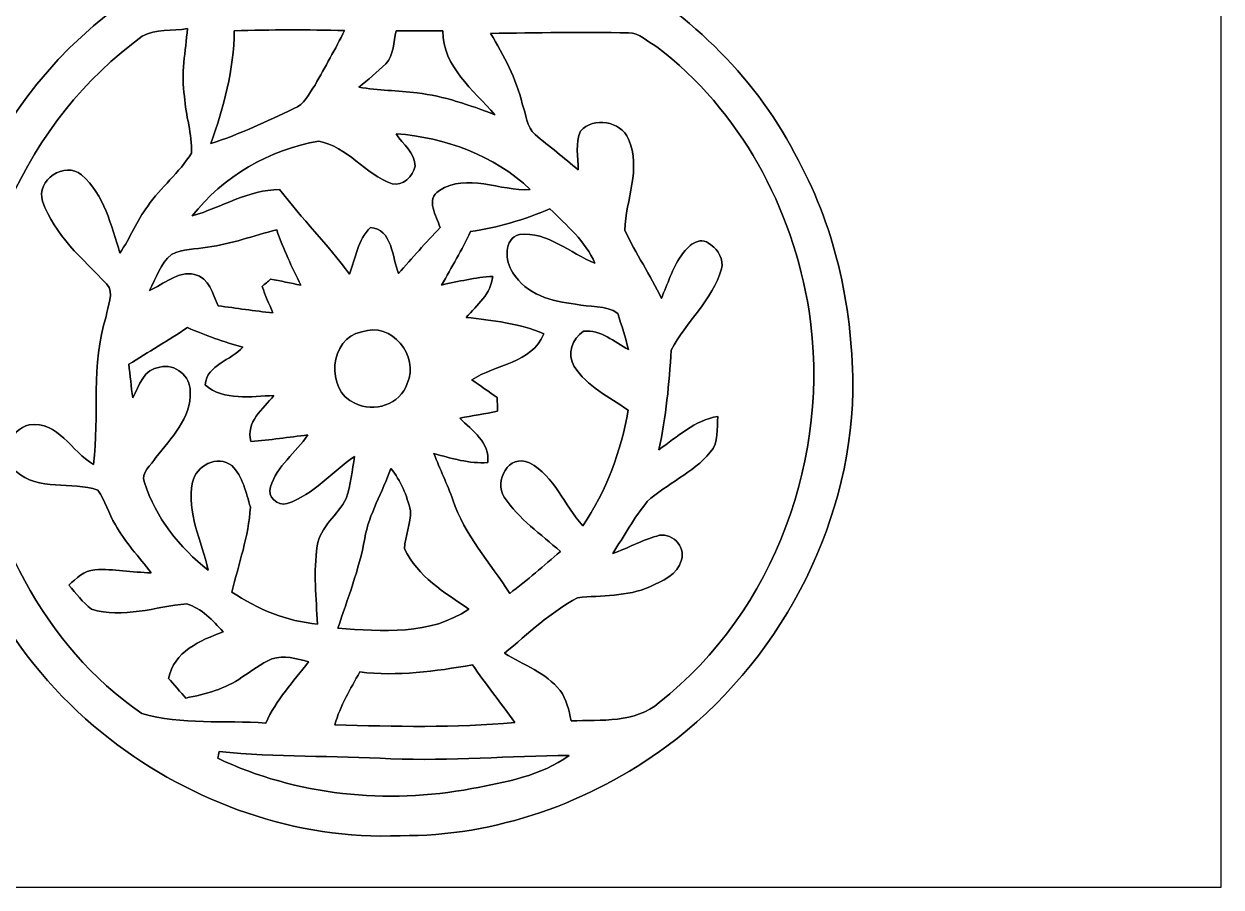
# Model space of a CAD drawing. Header units: centimetres. Extents: x -16.8 to 16.8, y -16.7 to 16.7.
# Drawn here: x 2.89 to 16.77, y -16.67 to -6.65 of the extents above; entities that cross this region are included whole.
import ezdxf

# ---------------------------------------------------------------- set-up
doc = ezdxf.new("R2010")
doc.units = ezdxf.units.CM
doc.header["$MEASUREMENT"] = 0
doc.layers.add('Layer 1', color=7, linetype='Continuous')

msp = doc.modelspace()

# ---------------------------------------------------------------- linework, layer by layer
at = {"layer": 'Layer 1', "color": 7}
for points, knots in [([(-16.77458, 16.66875), (-16.77458, 16.66875), (16.77458, 16.66875), (16.77458, 16.66875), (16.77458, 16.66875), (16.77458, 16.66875), (16.77458, -16.66875), (16.77458, -16.66875), (16.77458, -16.66875), (16.77458, -16.66875), (-16.77458, -16.66875), (-16.77458, -16.66875), (-16.77458, -16.66875), (-16.77458, -16.66875), (-16.77458, 16.66875), (-16.77458, 16.66875), (-16.77458, 16.66875), (-16.77458, 16.66875), (-16.77458, 16.66875), (-16.77458, 16.66875)], [0, 0, 0, 0, 0.16666667, 0.16666667, 0.16666667, 0.16666667, 0.33333333, 0.33333333, 0.33333333, 0.33333333, 0.5, 0.5, 0.5, 0.5, 0.66666667, 0.66666667, 0.66666667, 0.66666667, 1, 1, 1, 1]), ([(6.51651, -4.578), (6.32107, -4.74874), (6.32354, -5.0613), (6.09212, -5.19924), (6.09212, -5.19924), (6.1154, -5.28532), (6.1401, -5.37069), (6.16444, -5.45677), (6.16444, -5.45677), (5.45253, -5.64621), (4.74627, -5.89739), (4.14338, -6.33095), (4.14338, -6.33095), (2.46803, -7.4616), (1.54552, -9.61214), (1.90394, -11.60392), (1.90394, -11.60392), (2.10573, -12.91802), (2.83422, -14.1418), (3.88514, -14.9539), (3.88514, -14.9539), (4.83694, -15.68944), (6.04026, -16.12512), (7.24994, -16.07256), (7.24994, -16.07256), (8.35977, -16.08208), (9.4548, -15.69085), (10.34344, -15.03468), (10.34344, -15.03468), (11.63002, -14.07901), (12.4654, -12.52679), (12.5028, -10.91882), (12.5028, -10.91882), (12.50562, -9.99314), (12.31547, -9.0551), (11.87027, -8.23771), (11.87027, -8.23771), (11.40813, -7.30532), (10.63166, -6.54544), (9.72785, -6.04061), (9.72785, -6.04061), (9.22479, -5.75769), (8.66775, -5.59611), (8.11389, -5.44689), (8.11389, -5.44689), (8.16046, -4.94453), (7.76393, -4.42489), (7.2457, -4.39737), (7.2457, -4.39737), (6.9977, -4.38856), (6.71054, -4.39949), (6.51651, -4.578)], [0, 0, 0, 0, 0.07142857, 0.07142857, 0.07142857, 0.07142857, 0.14285714, 0.14285714, 0.14285714, 0.14285714, 0.21428571, 0.21428571, 0.21428571, 0.21428571, 0.28571429, 0.28571429, 0.28571429, 0.28571429, 0.35714286, 0.35714286, 0.35714286, 0.35714286, 0.42857143, 0.42857143, 0.42857143, 0.42857143, 0.5, 0.5, 0.5, 0.5, 0.57142857, 0.57142857, 0.57142857, 0.57142857, 0.64285714, 0.64285714, 0.64285714, 0.64285714, 0.71428571, 0.71428571, 0.71428571, 0.71428571, 0.78571429, 0.78571429, 0.78571429, 0.78571429, 0.85714286, 0.85714286, 0.85714286, 0.85714286, 1, 1, 1, 1]), ([(4.25803, -6.79591), (4.41431, -6.70348), (4.60869, -6.73629), (4.78226, -6.70701), (4.78226, -6.70701), (4.76215, -6.96877), (4.70112, -7.23194), (4.74945, -7.49441), (4.74945, -7.49441), (4.75474, -7.7149), (4.8447, -7.93115), (4.82776, -8.15128), (4.82776, -8.15128), (4.68947, -8.37847), (4.47357, -8.54851), (4.32153, -8.76653), (4.32153, -8.76653), (4.19382, -8.93586), (4.11762, -9.13589), (3.99979, -9.31157), (3.99979, -9.31157), (3.89784, -8.99442), (3.81847, -8.63141), (3.55424, -8.40423), (3.55424, -8.40423), (3.36091, -8.23736), (3.01943, -8.46737), (3.10233, -8.71008), (3.10233, -8.71008), (3.23533, -9.10096), (3.56658, -9.37683), (3.84351, -9.66787), (3.84351, -9.66787), (3.94476, -9.7723), (3.84775, -9.93034), (3.84034, -10.04711), (3.84034, -10.04711), (3.66007, -10.60344), (3.76343, -11.19399), (3.69111, -11.76479), (3.69111, -11.76479), (3.43641, -11.61556), (3.28295, -11.25432), (2.9464, -11.30512), (2.9464, -11.30512), (2.72556, -11.34745), (2.58127, -11.70481), (2.79541, -11.84592), (2.79541, -11.84592), (3.05012, -12.07452), (3.43888, -11.96128), (3.74227, -12.06147), (3.74227, -12.06147), (3.83011, -12.18353), (3.86715, -12.33452), (3.94582, -12.46329), (3.94582, -12.46329), (4.05977, -12.66613), (4.21922, -12.83794), (4.36033, -13.02173), (4.36033, -13.02173), (4.14232, -13.01785), (3.92606, -12.97376), (3.70805, -12.98681), (3.70805, -12.98681), (3.58352, -12.99633), (3.49074, -13.08594), (3.40431, -13.16602), (3.40431, -13.16602), (3.48932, -13.26021), (3.56729, -13.36357), (3.66818, -13.4426), (3.66818, -13.4426), (4.03366, -13.55796), (4.40902, -13.41508), (4.77379, -13.38121), (4.77379, -13.38121), (4.94418, -13.43307), (5.07929, -13.57489), (5.19642, -13.70647), (5.19642, -13.70647), (4.93007, -13.80807), (4.62139, -13.93402), (4.56424, -14.2494), (4.56424, -14.2494), (4.61398, -14.30584), (4.71346, -14.41909), (4.76321, -14.47553), (4.76321, -14.47553), (4.99039, -14.43073), (5.22358, -14.3704), (5.41514, -14.23423), (5.41514, -14.23423), (5.53014, -14.16332), (5.63492, -14.07266), (5.76086, -14.02009), (5.76086, -14.02009), (5.90268, -13.97494), (6.04979, -14.01621), (6.18772, -14.05361), (6.18772, -14.05361), (6.00957, -14.28186), (5.81237, -14.49881), (5.69136, -14.76516), (5.69136, -14.76516), (5.21476, -14.73271), (4.71523, -14.78703), (4.25274, -14.65439), (4.25274, -14.65439), (3.10656, -13.86558), (2.42746, -12.50844), (2.29729, -11.14178), (2.29729, -11.14178), (2.15583, -9.48866), (2.91042, -7.77346), (4.25803, -6.79591)], [0, 0, 0, 0, 0.03333333, 0.03333333, 0.03333333, 0.03333333, 0.06666667, 0.06666667, 0.06666667, 0.06666667, 0.1, 0.1, 0.1, 0.1, 0.13333333, 0.13333333, 0.13333333, 0.13333333, 0.16666667, 0.16666667, 0.16666667, 0.16666667, 0.2, 0.2, 0.2, 0.2, 0.23333333, 0.23333333, 0.23333333, 0.23333333, 0.26666667, 0.26666667, 0.26666667, 0.26666667, 0.3, 0.3, 0.3, 0.3, 0.33333333, 0.33333333, 0.33333333, 0.33333333, 0.36666667, 0.36666667, 0.36666667, 0.36666667, 0.4, 0.4, 0.4, 0.4, 0.43333333, 0.43333333, 0.43333333, 0.43333333, 0.46666667, 0.46666667, 0.46666667, 0.46666667, 0.5, 0.5, 0.5, 0.5, 0.53333333, 0.53333333, 0.53333333, 0.53333333, 0.56666667, 0.56666667, 0.56666667, 0.56666667, 0.6, 0.6, 0.6, 0.6, 0.63333333, 0.63333333, 0.63333333, 0.63333333, 0.66666667, 0.66666667, 0.66666667, 0.66666667, 0.7, 0.7, 0.7, 0.7, 0.73333333, 0.73333333, 0.73333333, 0.73333333, 0.76666667, 0.76666667, 0.76666667, 0.76666667, 0.8, 0.8, 0.8, 0.8, 0.83333333, 0.83333333, 0.83333333, 0.83333333, 0.86666667, 0.86666667, 0.86666667, 0.86666667, 0.9, 0.9, 0.9, 0.9, 0.93333333, 0.93333333, 0.93333333, 0.93333333, 1, 1, 1, 1]), ([(5.32483, -6.731), (5.75134, -6.71865), (6.1782, -6.71901), (6.60541, -6.72818), (6.60541, -6.72818), (6.49852, -6.94302), (6.37963, -7.15151), (6.26322, -7.36141), (6.26322, -7.36141), (6.18913, -7.45772), (6.13974, -7.59143), (6.01521, -7.63517), (6.01521, -7.63517), (5.70195, -7.78581), (5.38445, -7.93291), (5.05354, -8.04157), (5.05354, -8.04157), (5.20206, -7.61824), (5.32377, -7.18361), (5.32483, -6.731)], [0, 0, 0, 0, 0.16666667, 0.16666667, 0.16666667, 0.16666667, 0.33333333, 0.33333333, 0.33333333, 0.33333333, 0.5, 0.5, 0.5, 0.5, 0.66666667, 0.66666667, 0.66666667, 0.66666667, 1, 1, 1, 1]), ([(7.20584, -6.73206), (7.3847, -6.73029), (7.56426, -6.73029), (7.74453, -6.73276), (7.74453, -6.73276), (7.74841, -7.15539), (8.09766, -7.41468), (8.34954, -7.70537), (8.34954, -7.70537), (8.05744, -7.59389), (7.75864, -7.48912), (7.44679, -7.45278), (7.44679, -7.45278), (7.22171, -7.42456), (6.99523, -7.4235), (6.77192, -7.38752), (6.77192, -7.38752), (6.87634, -7.29791), (6.98429, -7.21219), (7.08237, -7.11553), (7.08237, -7.11553), (7.18185, -7.01569), (7.1688, -6.86012), (7.20584, -6.73206)], [0, 0, 0, 0, 0.14285714, 0.14285714, 0.14285714, 0.14285714, 0.28571429, 0.28571429, 0.28571429, 0.28571429, 0.42857143, 0.42857143, 0.42857143, 0.42857143, 0.57142857, 0.57142857, 0.57142857, 0.57142857, 0.71428571, 0.71428571, 0.71428571, 0.71428571, 1, 1, 1, 1]), ([(8.29839, -6.76169), (8.83144, -6.75711), (9.36449, -6.74123), (9.89789, -6.7564), (9.89789, -6.7564), (10.0263, -6.75322), (10.12155, -6.85659), (10.22667, -6.91691), (10.22667, -6.91691), (11.1947, -7.64999), (11.805, -8.79334), (11.99444, -9.98185), (11.99444, -9.98185), (12.25268, -11.65719), (11.59863, -13.46976), (10.25666, -14.52562), (10.25666, -14.52562), (9.97973, -14.76939), (9.58039, -14.72494), (9.23502, -14.74117), (9.23502, -14.74117), (9.20609, -14.61876), (9.18492, -14.48894), (9.10519, -14.38734), (9.10519, -14.38734), (8.9408, -14.1799), (8.68116, -14.09136), (8.46243, -13.95554), (8.46243, -13.95554), (8.73231, -13.72729), (8.99477, -13.47787), (9.30875, -13.31136), (9.30875, -13.31136), (9.58885, -13.28138), (9.88272, -13.30007), (10.14765, -13.18472), (10.14765, -13.18472), (10.29088, -13.11769), (10.4708, -13.04361), (10.51348, -12.87286), (10.51348, -12.87286), (10.57028, -12.71341), (10.38578, -12.53596), (10.22773, -12.59487), (10.22773, -12.59487), (10.0517, -12.64708), (9.88942, -12.73598), (9.71691, -12.79842), (9.71691, -12.79842), (9.84638, -12.59558), (9.96491, -12.38391), (10.1152, -12.19553), (10.1152, -12.19553), (10.3438, -11.98562), (10.6486, -11.86568), (10.84897, -11.62332), (10.84897, -11.62332), (10.95163, -11.50973), (10.92376, -11.3478), (10.93541, -11.20704), (10.93541, -11.20704), (10.66624, -11.25149), (10.46656, -11.44411), (10.25137, -11.59298), (10.25137, -11.59298), (10.33745, -11.21234), (10.37026, -10.82463), (10.39566, -10.43658), (10.39566, -10.43658), (10.56499, -10.10991), (10.87579, -9.86014), (10.97774, -9.49501), (10.97774, -9.49501), (11.00843, -9.38706), (10.94317, -9.27664), (10.85638, -9.21632), (10.85638, -9.21632), (10.71033, -9.09496), (10.58898, -9.23819), (10.5089, -9.34191), (10.5089, -9.34191), (10.40906, -9.49537), (10.35191, -9.66999), (10.28171, -9.83791), (10.28171, -9.83791), (10.15471, -9.56522), (9.98149, -9.31721), (9.85696, -9.04381), (9.85696, -9.04381), (9.86755, -8.69386), (10.05276, -8.33085), (9.89789, -7.9883), (9.89789, -7.9883), (9.8104, -7.77699), (9.49396, -7.72795), (9.34156, -7.89517), (9.34156, -7.89517), (9.28158, -8.03522), (9.31474, -8.19714), (9.3158, -8.34602), (9.3158, -8.34602), (9.15106, -8.20737), (8.98313, -8.07297), (8.81733, -7.93679), (8.81733, -7.93679), (8.71396, -7.85001), (8.71502, -7.69514), (8.66704, -7.58084), (8.66704, -7.58084), (8.59719, -7.28592), (8.45502, -7.01781), (8.29839, -6.76169)], [0, 0, 0, 0, 0.03448276, 0.03448276, 0.03448276, 0.03448276, 0.06896552, 0.06896552, 0.06896552, 0.06896552, 0.10344828, 0.10344828, 0.10344828, 0.10344828, 0.13793103, 0.13793103, 0.13793103, 0.13793103, 0.17241379, 0.17241379, 0.17241379, 0.17241379, 0.20689655, 0.20689655, 0.20689655, 0.20689655, 0.24137931, 0.24137931, 0.24137931, 0.24137931, 0.27586207, 0.27586207, 0.27586207, 0.27586207, 0.31034483, 0.31034483, 0.31034483, 0.31034483, 0.34482759, 0.34482759, 0.34482759, 0.34482759, 0.37931034, 0.37931034, 0.37931034, 0.37931034, 0.4137931, 0.4137931, 0.4137931, 0.4137931, 0.44827586, 0.44827586, 0.44827586, 0.44827586, 0.48275862, 0.48275862, 0.48275862, 0.48275862, 0.51724138, 0.51724138, 0.51724138, 0.51724138, 0.55172414, 0.55172414, 0.55172414, 0.55172414, 0.5862069, 0.5862069, 0.5862069, 0.5862069, 0.62068966, 0.62068966, 0.62068966, 0.62068966, 0.65517241, 0.65517241, 0.65517241, 0.65517241, 0.68965517, 0.68965517, 0.68965517, 0.68965517, 0.72413793, 0.72413793, 0.72413793, 0.72413793, 0.75862069, 0.75862069, 0.75862069, 0.75862069, 0.79310345, 0.79310345, 0.79310345, 0.79310345, 0.82758621, 0.82758621, 0.82758621, 0.82758621, 0.86206897, 0.86206897, 0.86206897, 0.86206897, 0.89655172, 0.89655172, 0.89655172, 0.89655172, 0.93103448, 0.93103448, 0.93103448, 0.93103448, 1, 1, 1, 1]), ([(7.20478, -7.92727), (7.77487, -7.97066), (8.34037, -8.17457), (8.76018, -8.57426), (8.76018, -8.57426), (8.41022, -8.59719), (8.02322, -8.3753), (7.70502, -8.58661), (7.70502, -8.58661), (7.54027, -8.68892), (7.67292, -8.88048), (7.71278, -9.01524), (7.71278, -9.01524), (7.54909, -9.19057), (7.38822, -9.36837), (7.23053, -9.54899), (7.23053, -9.54899), (7.16209, -9.37577), (7.15786, -9.02582), (6.90562, -9.01594), (6.90562, -9.01594), (6.75569, -9.15494), (6.73417, -9.37401), (6.66291, -9.55675), (6.66291, -9.55675), (6.41385, -9.21103), (6.10729, -8.91364), (5.85188, -8.57356), (5.85188, -8.57356), (5.48534, -8.57779), (5.17701, -8.77993), (4.83729, -8.88083), (4.83729, -8.88083), (5.19077, -8.42045), (5.73687, -8.11213), (6.30555, -8.01194), (6.30555, -8.01194), (6.6354, -8.07826), (6.8453, -8.39329), (7.15574, -8.50759), (7.15574, -8.50759), (7.28098, -8.53863), (7.39987, -8.42045), (7.4228, -8.30404), (7.4228, -8.30404), (7.42668, -8.14811), (7.2771, -8.05109), (7.20478, -7.92727)], [0, 0, 0, 0, 0.07692308, 0.07692308, 0.07692308, 0.07692308, 0.15384615, 0.15384615, 0.15384615, 0.15384615, 0.23076923, 0.23076923, 0.23076923, 0.23076923, 0.30769231, 0.30769231, 0.30769231, 0.30769231, 0.38461538, 0.38461538, 0.38461538, 0.38461538, 0.46153846, 0.46153846, 0.46153846, 0.46153846, 0.53846154, 0.53846154, 0.53846154, 0.53846154, 0.61538462, 0.61538462, 0.61538462, 0.61538462, 0.69230769, 0.69230769, 0.69230769, 0.69230769, 0.76923077, 0.76923077, 0.76923077, 0.76923077, 0.84615385, 0.84615385, 0.84615385, 0.84615385, 1, 1, 1, 1]), ([(8.06626, -9.06286), (8.38412, -9.01594), (8.69244, -8.92316), (8.98772, -8.79757), (8.98772, -8.79757), (9.18034, -8.98984), (9.40117, -9.17222), (9.50948, -9.4301), (9.50948, -9.4301), (9.22232, -9.31157), (8.96479, -9.06357), (8.63565, -9.09426), (8.63565, -9.09426), (8.44303, -9.14859), (8.46843, -9.404), (8.55662, -9.54088), (8.55662, -9.54088), (8.71396, -9.78676), (9.00889, -9.87919), (9.28441, -9.90283), (9.28441, -9.90283), (9.44104, -9.94692), (9.63754, -9.90812), (9.77441, -10.01148), (9.77441, -10.01148), (9.82133, -10.14871), (9.86261, -10.29088), (9.90036, -10.43199), (9.90036, -10.43199), (9.73208, -10.34486), (9.5818, -10.19563), (9.37719, -10.21927), (9.37719, -10.21927), (9.24419, -10.30217), (9.18598, -10.48632), (9.26959, -10.62637), (9.26959, -10.62637), (9.41881, -10.8585), (9.67387, -10.98162), (9.89471, -11.13367), (9.89471, -11.13367), (9.81428, -11.61203), (9.64212, -12.07064), (9.37119, -12.47493), (9.37119, -12.47493), (9.15141, -12.24351), (9.04628, -11.89637), (8.74995, -11.74644), (8.74995, -11.74644), (8.51076, -11.63144), (8.33543, -11.96058), (8.45855, -12.14261), (8.45855, -12.14261), (8.62542, -12.39873), (8.88471, -12.57265), (9.10872, -12.77444), (9.10872, -12.77444), (8.91787, -12.94236), (8.72419, -13.10675), (8.52135, -13.26021), (8.52135, -13.26021), (8.29557, -12.90249), (7.99536, -12.58429), (7.86236, -12.17577), (7.86236, -12.17577), (7.79674, -11.99303), (7.71137, -11.81876), (7.64293, -11.63743), (7.64293, -11.63743), (7.84613, -11.69494), (8.05286, -11.75667), (8.26699, -11.74327), (8.26699, -11.74327), (8.29169, -11.50867), (8.08814, -11.37144), (7.94173, -11.22715), (7.94173, -11.22715), (8.08672, -11.19928), (8.23524, -11.17671), (8.38094, -11.14637), (8.38094, -11.14637), (8.37882, -11.09345), (8.37741, -11.04124), (8.37636, -10.98903), (8.37636, -10.98903), (8.27864, -10.91988), (8.17986, -10.85109), (8.08214, -10.78371), (8.08214, -10.78371), (8.35519, -10.60027), (8.77887, -10.59039), (8.91681, -10.24961), (8.91681, -10.24961), (8.63177, -10.12507), (8.32167, -10.09191), (8.01617, -10.05734), (8.01617, -10.05734), (8.14211, -9.91411), (8.30615, -9.78535), (8.32379, -9.5818), (8.32379, -9.5818), (8.12271, -9.59414), (7.92762, -9.64036), (7.73183, -9.68199), (7.73183, -9.68199), (7.84437, -9.47596), (7.96925, -9.277), (8.06626, -9.06286)], [0, 0, 0, 0, 0.03571429, 0.03571429, 0.03571429, 0.03571429, 0.07142857, 0.07142857, 0.07142857, 0.07142857, 0.10714286, 0.10714286, 0.10714286, 0.10714286, 0.14285714, 0.14285714, 0.14285714, 0.14285714, 0.17857143, 0.17857143, 0.17857143, 0.17857143, 0.21428571, 0.21428571, 0.21428571, 0.21428571, 0.25, 0.25, 0.25, 0.25, 0.28571429, 0.28571429, 0.28571429, 0.28571429, 0.32142857, 0.32142857, 0.32142857, 0.32142857, 0.35714286, 0.35714286, 0.35714286, 0.35714286, 0.39285714, 0.39285714, 0.39285714, 0.39285714, 0.42857143, 0.42857143, 0.42857143, 0.42857143, 0.46428571, 0.46428571, 0.46428571, 0.46428571, 0.5, 0.5, 0.5, 0.5, 0.53571429, 0.53571429, 0.53571429, 0.53571429, 0.57142857, 0.57142857, 0.57142857, 0.57142857, 0.60714286, 0.60714286, 0.60714286, 0.60714286, 0.64285714, 0.64285714, 0.64285714, 0.64285714, 0.67857143, 0.67857143, 0.67857143, 0.67857143, 0.71428571, 0.71428571, 0.71428571, 0.71428571, 0.75, 0.75, 0.75, 0.75, 0.78571429, 0.78571429, 0.78571429, 0.78571429, 0.82142857, 0.82142857, 0.82142857, 0.82142857, 0.85714286, 0.85714286, 0.85714286, 0.85714286, 0.89285714, 0.89285714, 0.89285714, 0.89285714, 0.92857143, 0.92857143, 0.92857143, 0.92857143, 1, 1, 1, 1]), ([(5.01544, -9.24207), (5.2899, -9.2075), (5.5499, -9.10802), (5.81766, -9.04205), (5.81766, -9.04205), (5.89492, -9.26183), (5.99369, -9.47349), (6.09671, -9.68269), (6.09671, -9.68269), (5.97994, -9.66047), (5.86281, -9.63507), (5.7464, -9.61461), (5.7464, -9.61461), (5.71394, -9.64248), (5.68149, -9.67034), (5.64938, -9.69857), (5.64938, -9.69857), (5.68643, -9.80193), (5.73017, -9.90353), (5.7725, -10.00513), (5.7725, -10.00513), (5.56013, -9.98255), (5.34917, -9.9508), (5.13786, -9.92434), (5.13786, -9.92434), (5.07894, -9.78606), (5.03379, -9.59908), (4.86516, -9.55992), (4.86516, -9.55992), (4.67148, -9.51371), (4.50744, -9.67669), (4.34164, -9.74513), (4.34164, -9.74513), (4.42066, -9.60402), (4.46546, -9.43081), (4.59775, -9.32744), (4.59775, -9.32744), (4.72546, -9.26112), (4.87609, -9.27029), (5.01544, -9.24207)], [0, 0, 0, 0, 0.09090909, 0.09090909, 0.09090909, 0.09090909, 0.18181818, 0.18181818, 0.18181818, 0.18181818, 0.27272727, 0.27272727, 0.27272727, 0.27272727, 0.36363636, 0.36363636, 0.36363636, 0.36363636, 0.45454545, 0.45454545, 0.45454545, 0.45454545, 0.54545455, 0.54545455, 0.54545455, 0.54545455, 0.63636364, 0.63636364, 0.63636364, 0.63636364, 0.72727273, 0.72727273, 0.72727273, 0.72727273, 0.81818182, 0.81818182, 0.81818182, 0.81818182, 1, 1, 1, 1]), ([(6.80508, -10.22597), (7.15327, -10.10285), (7.4736, -10.50219), (7.33249, -10.82463), (7.33249, -10.82463), (7.2517, -11.06946), (6.94761, -11.16859), (6.72571, -11.05429), (6.72571, -11.05429), (6.37857, -10.90895), (6.42585, -10.29088), (6.80508, -10.22597)], [0, 0, 0, 0, 0.25, 0.25, 0.25, 0.25, 0.5, 0.5, 0.5, 0.5, 1, 1, 1, 1]), ([(4.10281, -10.60238), (4.32964, -10.46057), (4.56001, -10.32369), (4.78367, -10.17658), (4.78367, -10.17658), (4.99145, -10.26724), (5.20488, -10.34521), (5.42502, -10.40201), (5.42502, -10.40201), (5.29167, -10.55864), (5.00697, -10.60556), (4.98898, -10.84051), (4.98898, -10.84051), (5.20418, -11.03171), (5.52344, -10.97315), (5.7852, -10.96433), (5.7852, -10.96433), (5.66138, -11.12132), (5.4543, -11.27125), (5.51956, -11.49667), (5.51956, -11.49667), (5.74005, -11.48115), (5.95912, -11.44834), (6.1789, -11.42259), (6.1789, -11.42259), (6.03956, -11.62685), (5.81977, -11.78207), (5.74499, -12.02443), (5.74499, -12.02443), (5.70477, -12.13944), (5.82683, -12.2495), (5.93901, -12.21811), (5.93901, -12.21811), (6.24875, -12.11545), (6.4576, -11.85016), (6.72042, -11.67059), (6.72042, -11.67059), (6.69819, -11.83499), (6.67456, -12.00044), (6.62517, -12.15919), (6.62517, -12.15919), (6.5278, -12.35075), (6.32072, -12.48692), (6.28615, -12.71058), (6.28615, -12.71058), (6.24664, -13.01115), (6.27239, -13.31489), (6.2932, -13.61616), (6.2932, -13.61616), (5.93161, -13.58653), (5.59717, -13.44366), (5.29731, -13.24645), (5.29731, -13.24645), (5.37598, -12.92013), (5.4931, -12.59734), (5.51251, -12.26114), (5.51251, -12.26114), (5.46417, -12.09428), (5.42537, -11.90343), (5.29661, -11.77784), (5.29661, -11.77784), (5.12904, -11.64837), (4.87962, -11.77925), (4.84258, -11.97116), (4.84258, -11.97116), (4.76638, -12.32288), (4.95088, -12.65379), (5.02285, -12.99034), (5.02285, -12.99034), (4.69053, -12.73175), (4.41254, -12.37968), (4.28378, -11.97539), (4.28378, -11.97539), (4.23616, -11.85862), (4.36421, -11.77149), (4.41713, -11.68541), (4.41713, -11.68541), (4.59176, -11.45716), (4.82847, -11.22927), (4.81506, -10.91636), (4.81506, -10.91636), (4.81824, -10.74314), (4.63903, -10.58757), (4.46193, -10.63554), (4.46193, -10.63554), (4.27778, -10.64895), (4.22204, -10.85603), (4.1469, -10.9915), (4.1469, -10.9915), (4.13103, -10.86167), (4.11586, -10.73079), (4.10281, -10.60238)], [0, 0, 0, 0, 0.04166667, 0.04166667, 0.04166667, 0.04166667, 0.08333333, 0.08333333, 0.08333333, 0.08333333, 0.125, 0.125, 0.125, 0.125, 0.16666667, 0.16666667, 0.16666667, 0.16666667, 0.20833333, 0.20833333, 0.20833333, 0.20833333, 0.25, 0.25, 0.25, 0.25, 0.29166667, 0.29166667, 0.29166667, 0.29166667, 0.33333333, 0.33333333, 0.33333333, 0.33333333, 0.375, 0.375, 0.375, 0.375, 0.41666667, 0.41666667, 0.41666667, 0.41666667, 0.45833333, 0.45833333, 0.45833333, 0.45833333, 0.5, 0.5, 0.5, 0.5, 0.54166667, 0.54166667, 0.54166667, 0.54166667, 0.58333333, 0.58333333, 0.58333333, 0.58333333, 0.625, 0.625, 0.625, 0.625, 0.66666667, 0.66666667, 0.66666667, 0.66666667, 0.70833333, 0.70833333, 0.70833333, 0.70833333, 0.75, 0.75, 0.75, 0.75, 0.79166667, 0.79166667, 0.79166667, 0.79166667, 0.83333333, 0.83333333, 0.83333333, 0.83333333, 0.875, 0.875, 0.875, 0.875, 0.91666667, 0.91666667, 0.91666667, 0.91666667, 1, 1, 1, 1]), ([(7.14304, -11.81135), (7.25734, -11.95352), (7.32861, -12.12427), (7.37094, -12.30101), (7.37094, -12.30101), (7.37694, -12.45164), (7.30462, -12.59276), (7.30144, -12.74339), (7.30144, -12.74339), (7.45278, -13.06618), (7.76464, -13.25069), (8.04757, -13.44189), (8.04757, -13.44189), (7.60024, -13.75375), (7.04074, -13.6966), (6.52851, -13.66591), (6.52851, -13.66591), (6.64034, -13.32124), (6.77474, -12.98328), (6.83895, -12.62486), (6.83895, -12.62486), (6.88657, -12.33523), (7.04921, -12.08546), (7.14304, -11.81135)], [0, 0, 0, 0, 0.14285714, 0.14285714, 0.14285714, 0.14285714, 0.28571429, 0.28571429, 0.28571429, 0.28571429, 0.42857143, 0.42857143, 0.42857143, 0.42857143, 0.57142857, 0.57142857, 0.57142857, 0.57142857, 0.71428571, 0.71428571, 0.71428571, 0.71428571, 1, 1, 1, 1]), ([(6.7818, -14.17214), (7.22066, -14.22647), (7.65669, -14.16367), (8.08884, -14.09136), (8.08884, -14.09136), (8.24865, -14.31607), (8.4201, -14.53339), (8.58097, -14.75811), (8.58097, -14.75811), (7.88635, -14.82161), (7.18749, -14.80749), (6.49146, -14.78456), (6.49146, -14.78456), (6.55567, -14.56655), (6.67385, -14.37005), (6.7818, -14.17214)], [0, 0, 0, 0, 0.2, 0.2, 0.2, 0.2, 0.4, 0.4, 0.4, 0.4, 0.6, 0.6, 0.6, 0.6, 1, 1, 1, 1]), ([(5.15161, -15.09748), (5.81342, -15.16415), (6.47982, -15.14122), (7.1434, -15.18038), (7.1434, -15.18038), (7.83308, -15.20613), (8.5217, -15.14546), (9.21173, -15.14122), (9.21173, -15.14122), (8.88224, -15.37794), (8.47196, -15.45308), (8.08179, -15.5261), (8.08179, -15.5261), (7.09507, -15.71272), (6.04555, -15.60689), (5.13539, -15.17403), (5.13539, -15.17403), (5.13962, -15.15463), (5.14773, -15.11653), (5.15161, -15.09748)], [0, 0, 0, 0, 0.16666667, 0.16666667, 0.16666667, 0.16666667, 0.33333333, 0.33333333, 0.33333333, 0.33333333, 0.5, 0.5, 0.5, 0.5, 0.66666667, 0.66666667, 0.66666667, 0.66666667, 1, 1, 1, 1])]:
    msp.add_open_spline(points, degree=3, knots=knots, dxfattribs=at)
at = {"layer": 'Layer 1', "color": 251}
for points, knots in [([(6.51651, -4.578), (6.71054, -4.39949), (6.9977, -4.38856), (7.2457, -4.39737), (7.2457, -4.39737), (7.76393, -4.42489), (8.16046, -4.94453), (8.11389, -5.44689), (8.11389, -5.44689), (8.66775, -5.59611), (9.22479, -5.75769), (9.72785, -6.04061), (9.72785, -6.04061), (10.63166, -6.54544), (11.40813, -7.30532), (11.87027, -8.23771), (11.87027, -8.23771), (12.31547, -9.0551), (12.50562, -9.99314), (12.5028, -10.91882), (12.5028, -10.91882), (12.4654, -12.52679), (11.63002, -14.07901), (10.34344, -15.03468), (10.34344, -15.03468), (9.4548, -15.69085), (8.35977, -16.08208), (7.24994, -16.07256), (7.24994, -16.07256), (6.04026, -16.12512), (4.83694, -15.68944), (3.88514, -14.9539), (3.88514, -14.9539), (2.83422, -14.1418), (2.10573, -12.91802), (1.90394, -11.60392), (1.90394, -11.60392), (1.54552, -9.61214), (2.46803, -7.4616), (4.14338, -6.33095), (4.14338, -6.33095), (4.74627, -5.89739), (5.45253, -5.64621), (6.16444, -5.45677), (6.16444, -5.45677), (6.1401, -5.37069), (6.1154, -5.28532), (6.09212, -5.19924), (6.09212, -5.19924), (6.32354, -5.0613), (6.32107, -4.74874), (6.51651, -4.578), (6.51651, -4.578), (6.51651, -4.578), (6.51651, -4.578), (6.51651, -4.578)], [0, 0, 0, 0, 0.06666667, 0.06666667, 0.06666667, 0.06666667, 0.13333333, 0.13333333, 0.13333333, 0.13333333, 0.2, 0.2, 0.2, 0.2, 0.26666667, 0.26666667, 0.26666667, 0.26666667, 0.33333333, 0.33333333, 0.33333333, 0.33333333, 0.4, 0.4, 0.4, 0.4, 0.46666667, 0.46666667, 0.46666667, 0.46666667, 0.53333333, 0.53333333, 0.53333333, 0.53333333, 0.6, 0.6, 0.6, 0.6, 0.66666667, 0.66666667, 0.66666667, 0.66666667, 0.73333333, 0.73333333, 0.73333333, 0.73333333, 0.8, 0.8, 0.8, 0.8, 0.86666667, 0.86666667, 0.86666667, 0.86666667, 1, 1, 1, 1]), ([(4.25803, -6.79591), (2.91042, -7.77346), (2.15583, -9.48866), (2.29729, -11.14178), (2.29729, -11.14178), (2.42746, -12.50844), (3.10656, -13.86558), (4.25274, -14.65439), (4.25274, -14.65439), (4.71523, -14.78703), (5.21476, -14.73271), (5.69136, -14.76516), (5.69136, -14.76516), (5.81237, -14.49881), (6.00957, -14.28186), (6.18772, -14.05361), (6.18772, -14.05361), (6.04979, -14.01621), (5.90268, -13.97494), (5.76086, -14.02009), (5.76086, -14.02009), (5.63492, -14.07266), (5.53014, -14.16332), (5.41514, -14.23423), (5.41514, -14.23423), (5.22358, -14.3704), (4.99039, -14.43073), (4.76321, -14.47553), (4.76321, -14.47553), (4.71346, -14.41909), (4.61398, -14.30584), (4.56424, -14.2494), (4.56424, -14.2494), (4.62139, -13.93402), (4.93007, -13.80807), (5.19642, -13.70647), (5.19642, -13.70647), (5.07929, -13.57489), (4.94418, -13.43307), (4.77379, -13.38121), (4.77379, -13.38121), (4.40902, -13.41508), (4.03366, -13.55796), (3.66818, -13.4426), (3.66818, -13.4426), (3.56729, -13.36357), (3.48932, -13.26021), (3.40431, -13.16602), (3.40431, -13.16602), (3.49074, -13.08594), (3.58352, -12.99633), (3.70805, -12.98681), (3.70805, -12.98681), (3.92606, -12.97376), (4.14232, -13.01785), (4.36033, -13.02173), (4.36033, -13.02173), (4.21922, -12.83794), (4.05977, -12.66613), (3.94582, -12.46329), (3.94582, -12.46329), (3.86715, -12.33452), (3.83011, -12.18353), (3.74227, -12.06147), (3.74227, -12.06147), (3.43888, -11.96128), (3.05012, -12.07452), (2.79541, -11.84592), (2.79541, -11.84592), (2.58127, -11.70481), (2.72556, -11.34745), (2.9464, -11.30512), (2.9464, -11.30512), (3.28295, -11.25432), (3.43641, -11.61556), (3.69111, -11.76479), (3.69111, -11.76479), (3.76343, -11.19399), (3.66007, -10.60344), (3.84034, -10.04711), (3.84034, -10.04711), (3.84775, -9.93034), (3.94476, -9.7723), (3.84351, -9.66787), (3.84351, -9.66787), (3.56658, -9.37683), (3.23533, -9.10096), (3.10233, -8.71008), (3.10233, -8.71008), (3.01943, -8.46737), (3.36091, -8.23736), (3.55424, -8.40423), (3.55424, -8.40423), (3.81847, -8.63141), (3.89784, -8.99442), (3.99979, -9.31157), (3.99979, -9.31157), (4.11762, -9.13589), (4.19382, -8.93586), (4.32153, -8.76653), (4.32153, -8.76653), (4.47357, -8.54851), (4.68947, -8.37847), (4.82776, -8.15128), (4.82776, -8.15128), (4.8447, -7.93115), (4.75474, -7.7149), (4.74945, -7.49441), (4.74945, -7.49441), (4.70112, -7.23194), (4.76215, -6.96877), (4.78226, -6.70701), (4.78226, -6.70701), (4.60869, -6.73629), (4.41431, -6.70348), (4.25803, -6.79591), (4.25803, -6.79591), (4.25803, -6.79591), (4.25803, -6.79591), (4.25803, -6.79591)], [0, 0, 0, 0, 0.03225806, 0.03225806, 0.03225806, 0.03225806, 0.06451613, 0.06451613, 0.06451613, 0.06451613, 0.09677419, 0.09677419, 0.09677419, 0.09677419, 0.12903226, 0.12903226, 0.12903226, 0.12903226, 0.16129032, 0.16129032, 0.16129032, 0.16129032, 0.19354839, 0.19354839, 0.19354839, 0.19354839, 0.22580645, 0.22580645, 0.22580645, 0.22580645, 0.25806452, 0.25806452, 0.25806452, 0.25806452, 0.29032258, 0.29032258, 0.29032258, 0.29032258, 0.32258065, 0.32258065, 0.32258065, 0.32258065, 0.35483871, 0.35483871, 0.35483871, 0.35483871, 0.38709677, 0.38709677, 0.38709677, 0.38709677, 0.41935484, 0.41935484, 0.41935484, 0.41935484, 0.4516129, 0.4516129, 0.4516129, 0.4516129, 0.48387097, 0.48387097, 0.48387097, 0.48387097, 0.51612903, 0.51612903, 0.51612903, 0.51612903, 0.5483871, 0.5483871, 0.5483871, 0.5483871, 0.58064516, 0.58064516, 0.58064516, 0.58064516, 0.61290323, 0.61290323, 0.61290323, 0.61290323, 0.64516129, 0.64516129, 0.64516129, 0.64516129, 0.67741935, 0.67741935, 0.67741935, 0.67741935, 0.70967742, 0.70967742, 0.70967742, 0.70967742, 0.74193548, 0.74193548, 0.74193548, 0.74193548, 0.77419355, 0.77419355, 0.77419355, 0.77419355, 0.80645161, 0.80645161, 0.80645161, 0.80645161, 0.83870968, 0.83870968, 0.83870968, 0.83870968, 0.87096774, 0.87096774, 0.87096774, 0.87096774, 0.90322581, 0.90322581, 0.90322581, 0.90322581, 0.93548387, 0.93548387, 0.93548387, 0.93548387, 1, 1, 1, 1]), ([(5.32483, -6.731), (5.32377, -7.18361), (5.20206, -7.61824), (5.05354, -8.04157), (5.05354, -8.04157), (5.38445, -7.93291), (5.70195, -7.78581), (6.01521, -7.63517), (6.01521, -7.63517), (6.13974, -7.59143), (6.18913, -7.45772), (6.26322, -7.36141), (6.26322, -7.36141), (6.37963, -7.15151), (6.49852, -6.94302), (6.60541, -6.72818), (6.60541, -6.72818), (6.1782, -6.71901), (5.75134, -6.71865), (5.32483, -6.731), (5.32483, -6.731), (5.32483, -6.731), (5.32483, -6.731), (5.32483, -6.731)], [0, 0, 0, 0, 0.14285714, 0.14285714, 0.14285714, 0.14285714, 0.28571429, 0.28571429, 0.28571429, 0.28571429, 0.42857143, 0.42857143, 0.42857143, 0.42857143, 0.57142857, 0.57142857, 0.57142857, 0.57142857, 0.71428571, 0.71428571, 0.71428571, 0.71428571, 1, 1, 1, 1]), ([(7.20584, -6.73206), (7.1688, -6.86012), (7.18185, -7.01569), (7.08237, -7.11553), (7.08237, -7.11553), (6.98429, -7.21219), (6.87634, -7.29791), (6.77192, -7.38752), (6.77192, -7.38752), (6.99523, -7.4235), (7.22171, -7.42456), (7.44679, -7.45278), (7.44679, -7.45278), (7.75864, -7.48912), (8.05744, -7.59389), (8.34954, -7.70537), (8.34954, -7.70537), (8.09766, -7.41468), (7.74841, -7.15539), (7.74453, -6.73276), (7.74453, -6.73276), (7.56426, -6.73029), (7.3847, -6.73029), (7.20584, -6.73206), (7.20584, -6.73206), (7.20584, -6.73206), (7.20584, -6.73206), (7.20584, -6.73206)], [0, 0, 0, 0, 0.125, 0.125, 0.125, 0.125, 0.25, 0.25, 0.25, 0.25, 0.375, 0.375, 0.375, 0.375, 0.5, 0.5, 0.5, 0.5, 0.625, 0.625, 0.625, 0.625, 0.75, 0.75, 0.75, 0.75, 1, 1, 1, 1]), ([(8.29839, -6.76169), (8.45502, -7.01781), (8.59719, -7.28592), (8.66704, -7.58084), (8.66704, -7.58084), (8.71502, -7.69514), (8.71396, -7.85001), (8.81733, -7.93679), (8.81733, -7.93679), (8.98313, -8.07297), (9.15106, -8.20737), (9.3158, -8.34602), (9.3158, -8.34602), (9.31474, -8.19714), (9.28158, -8.03522), (9.34156, -7.89517), (9.34156, -7.89517), (9.49396, -7.72795), (9.8104, -7.77699), (9.89789, -7.9883), (9.89789, -7.9883), (10.05276, -8.33085), (9.86755, -8.69386), (9.85696, -9.04381), (9.85696, -9.04381), (9.98149, -9.31721), (10.15471, -9.56522), (10.28171, -9.83791), (10.28171, -9.83791), (10.35191, -9.66999), (10.40906, -9.49537), (10.5089, -9.34191), (10.5089, -9.34191), (10.58898, -9.23819), (10.71033, -9.09496), (10.85638, -9.21632), (10.85638, -9.21632), (10.94317, -9.27664), (11.00843, -9.38706), (10.97774, -9.49501), (10.97774, -9.49501), (10.87579, -9.86014), (10.56499, -10.10991), (10.39566, -10.43658), (10.39566, -10.43658), (10.37026, -10.82463), (10.33745, -11.21234), (10.25137, -11.59298), (10.25137, -11.59298), (10.46656, -11.44411), (10.66624, -11.25149), (10.93541, -11.20704), (10.93541, -11.20704), (10.92376, -11.3478), (10.95163, -11.50973), (10.84897, -11.62332), (10.84897, -11.62332), (10.6486, -11.86568), (10.3438, -11.98562), (10.1152, -12.19553), (10.1152, -12.19553), (9.96491, -12.38391), (9.84638, -12.59558), (9.71691, -12.79842), (9.71691, -12.79842), (9.88942, -12.73598), (10.0517, -12.64708), (10.22773, -12.59487), (10.22773, -12.59487), (10.38578, -12.53596), (10.57028, -12.71341), (10.51348, -12.87286), (10.51348, -12.87286), (10.4708, -13.04361), (10.29088, -13.11769), (10.14765, -13.18472), (10.14765, -13.18472), (9.88272, -13.30007), (9.58885, -13.28138), (9.30875, -13.31136), (9.30875, -13.31136), (8.99477, -13.47787), (8.73231, -13.72729), (8.46243, -13.95554), (8.46243, -13.95554), (8.68116, -14.09136), (8.9408, -14.1799), (9.10519, -14.38734), (9.10519, -14.38734), (9.18492, -14.48894), (9.20609, -14.61876), (9.23502, -14.74117), (9.23502, -14.74117), (9.58039, -14.72494), (9.97973, -14.76939), (10.25666, -14.52562), (10.25666, -14.52562), (11.59863, -13.46976), (12.25268, -11.65719), (11.99444, -9.98185), (11.99444, -9.98185), (11.805, -8.79334), (11.1947, -7.64999), (10.22667, -6.91691), (10.22667, -6.91691), (10.12155, -6.85659), (10.0263, -6.75322), (9.89789, -6.7564), (9.89789, -6.7564), (9.36449, -6.74123), (8.83144, -6.75711), (8.29839, -6.76169), (8.29839, -6.76169), (8.29839, -6.76169), (8.29839, -6.76169), (8.29839, -6.76169)], [0, 0, 0, 0, 0.03333333, 0.03333333, 0.03333333, 0.03333333, 0.06666667, 0.06666667, 0.06666667, 0.06666667, 0.1, 0.1, 0.1, 0.1, 0.13333333, 0.13333333, 0.13333333, 0.13333333, 0.16666667, 0.16666667, 0.16666667, 0.16666667, 0.2, 0.2, 0.2, 0.2, 0.23333333, 0.23333333, 0.23333333, 0.23333333, 0.26666667, 0.26666667, 0.26666667, 0.26666667, 0.3, 0.3, 0.3, 0.3, 0.33333333, 0.33333333, 0.33333333, 0.33333333, 0.36666667, 0.36666667, 0.36666667, 0.36666667, 0.4, 0.4, 0.4, 0.4, 0.43333333, 0.43333333, 0.43333333, 0.43333333, 0.46666667, 0.46666667, 0.46666667, 0.46666667, 0.5, 0.5, 0.5, 0.5, 0.53333333, 0.53333333, 0.53333333, 0.53333333, 0.56666667, 0.56666667, 0.56666667, 0.56666667, 0.6, 0.6, 0.6, 0.6, 0.63333333, 0.63333333, 0.63333333, 0.63333333, 0.66666667, 0.66666667, 0.66666667, 0.66666667, 0.7, 0.7, 0.7, 0.7, 0.73333333, 0.73333333, 0.73333333, 0.73333333, 0.76666667, 0.76666667, 0.76666667, 0.76666667, 0.8, 0.8, 0.8, 0.8, 0.83333333, 0.83333333, 0.83333333, 0.83333333, 0.86666667, 0.86666667, 0.86666667, 0.86666667, 0.9, 0.9, 0.9, 0.9, 0.93333333, 0.93333333, 0.93333333, 0.93333333, 1, 1, 1, 1]), ([(7.20478, -7.92727), (7.2771, -8.05109), (7.42668, -8.14811), (7.4228, -8.30404), (7.4228, -8.30404), (7.39987, -8.42045), (7.28098, -8.53863), (7.15574, -8.50759), (7.15574, -8.50759), (6.8453, -8.39329), (6.6354, -8.07826), (6.30555, -8.01194), (6.30555, -8.01194), (5.73687, -8.11213), (5.19077, -8.42045), (4.83729, -8.88083), (4.83729, -8.88083), (5.17701, -8.77993), (5.48534, -8.57779), (5.85188, -8.57356), (5.85188, -8.57356), (6.10729, -8.91364), (6.41385, -9.21103), (6.66291, -9.55675), (6.66291, -9.55675), (6.73417, -9.37401), (6.75569, -9.15494), (6.90562, -9.01594), (6.90562, -9.01594), (7.15786, -9.02582), (7.16209, -9.37577), (7.23053, -9.54899), (7.23053, -9.54899), (7.38822, -9.36837), (7.54909, -9.19057), (7.71278, -9.01524), (7.71278, -9.01524), (7.67292, -8.88048), (7.54027, -8.68892), (7.70502, -8.58661), (7.70502, -8.58661), (8.02322, -8.3753), (8.41022, -8.59719), (8.76018, -8.57426), (8.76018, -8.57426), (8.34037, -8.17457), (7.77487, -7.97066), (7.20478, -7.92727), (7.20478, -7.92727), (7.20478, -7.92727), (7.20478, -7.92727), (7.20478, -7.92727)], [0, 0, 0, 0, 0.07142857, 0.07142857, 0.07142857, 0.07142857, 0.14285714, 0.14285714, 0.14285714, 0.14285714, 0.21428571, 0.21428571, 0.21428571, 0.21428571, 0.28571429, 0.28571429, 0.28571429, 0.28571429, 0.35714286, 0.35714286, 0.35714286, 0.35714286, 0.42857143, 0.42857143, 0.42857143, 0.42857143, 0.5, 0.5, 0.5, 0.5, 0.57142857, 0.57142857, 0.57142857, 0.57142857, 0.64285714, 0.64285714, 0.64285714, 0.64285714, 0.71428571, 0.71428571, 0.71428571, 0.71428571, 0.78571429, 0.78571429, 0.78571429, 0.78571429, 0.85714286, 0.85714286, 0.85714286, 0.85714286, 1, 1, 1, 1]), ([(8.06626, -9.06286), (7.96925, -9.277), (7.84437, -9.47596), (7.73183, -9.68199), (7.73183, -9.68199), (7.92762, -9.64036), (8.12271, -9.59414), (8.32379, -9.5818), (8.32379, -9.5818), (8.30615, -9.78535), (8.14211, -9.91411), (8.01617, -10.05734), (8.01617, -10.05734), (8.32167, -10.09191), (8.63177, -10.12507), (8.91681, -10.24961), (8.91681, -10.24961), (8.77887, -10.59039), (8.35519, -10.60027), (8.08214, -10.78371), (8.08214, -10.78371), (8.17986, -10.85109), (8.27864, -10.91988), (8.37636, -10.98903), (8.37636, -10.98903), (8.37741, -11.04124), (8.37882, -11.09345), (8.38094, -11.14637), (8.38094, -11.14637), (8.23524, -11.17671), (8.08672, -11.19928), (7.94173, -11.22715), (7.94173, -11.22715), (8.08814, -11.37144), (8.29169, -11.50867), (8.26699, -11.74327), (8.26699, -11.74327), (8.05286, -11.75667), (7.84613, -11.69494), (7.64293, -11.63743), (7.64293, -11.63743), (7.71137, -11.81876), (7.79674, -11.99303), (7.86236, -12.17577), (7.86236, -12.17577), (7.99536, -12.58429), (8.29557, -12.90249), (8.52135, -13.26021), (8.52135, -13.26021), (8.72419, -13.10675), (8.91787, -12.94236), (9.10872, -12.77444), (9.10872, -12.77444), (8.88471, -12.57265), (8.62542, -12.39873), (8.45855, -12.14261), (8.45855, -12.14261), (8.33543, -11.96058), (8.51076, -11.63144), (8.74995, -11.74644), (8.74995, -11.74644), (9.04628, -11.89637), (9.15141, -12.24351), (9.37119, -12.47493), (9.37119, -12.47493), (9.64212, -12.07064), (9.81428, -11.61203), (9.89471, -11.13367), (9.89471, -11.13367), (9.67387, -10.98162), (9.41881, -10.8585), (9.26959, -10.62637), (9.26959, -10.62637), (9.18598, -10.48632), (9.24419, -10.30217), (9.37719, -10.21927), (9.37719, -10.21927), (9.5818, -10.19563), (9.73208, -10.34486), (9.90036, -10.43199), (9.90036, -10.43199), (9.86261, -10.29088), (9.82133, -10.14871), (9.77441, -10.01148), (9.77441, -10.01148), (9.63754, -9.90812), (9.44104, -9.94692), (9.28441, -9.90283), (9.28441, -9.90283), (9.00889, -9.87919), (8.71396, -9.78676), (8.55662, -9.54088), (8.55662, -9.54088), (8.46843, -9.404), (8.44303, -9.14859), (8.63565, -9.09426), (8.63565, -9.09426), (8.96479, -9.06357), (9.22232, -9.31157), (9.50948, -9.4301), (9.50948, -9.4301), (9.40117, -9.17222), (9.18034, -8.98984), (8.98772, -8.79757), (8.98772, -8.79757), (8.69244, -8.92316), (8.38412, -9.01594), (8.06626, -9.06286), (8.06626, -9.06286), (8.06626, -9.06286), (8.06626, -9.06286), (8.06626, -9.06286)], [0, 0, 0, 0, 0.03448276, 0.03448276, 0.03448276, 0.03448276, 0.06896552, 0.06896552, 0.06896552, 0.06896552, 0.10344828, 0.10344828, 0.10344828, 0.10344828, 0.13793103, 0.13793103, 0.13793103, 0.13793103, 0.17241379, 0.17241379, 0.17241379, 0.17241379, 0.20689655, 0.20689655, 0.20689655, 0.20689655, 0.24137931, 0.24137931, 0.24137931, 0.24137931, 0.27586207, 0.27586207, 0.27586207, 0.27586207, 0.31034483, 0.31034483, 0.31034483, 0.31034483, 0.34482759, 0.34482759, 0.34482759, 0.34482759, 0.37931034, 0.37931034, 0.37931034, 0.37931034, 0.4137931, 0.4137931, 0.4137931, 0.4137931, 0.44827586, 0.44827586, 0.44827586, 0.44827586, 0.48275862, 0.48275862, 0.48275862, 0.48275862, 0.51724138, 0.51724138, 0.51724138, 0.51724138, 0.55172414, 0.55172414, 0.55172414, 0.55172414, 0.5862069, 0.5862069, 0.5862069, 0.5862069, 0.62068966, 0.62068966, 0.62068966, 0.62068966, 0.65517241, 0.65517241, 0.65517241, 0.65517241, 0.68965517, 0.68965517, 0.68965517, 0.68965517, 0.72413793, 0.72413793, 0.72413793, 0.72413793, 0.75862069, 0.75862069, 0.75862069, 0.75862069, 0.79310345, 0.79310345, 0.79310345, 0.79310345, 0.82758621, 0.82758621, 0.82758621, 0.82758621, 0.86206897, 0.86206897, 0.86206897, 0.86206897, 0.89655172, 0.89655172, 0.89655172, 0.89655172, 0.93103448, 0.93103448, 0.93103448, 0.93103448, 1, 1, 1, 1]), ([(5.01544, -9.24207), (4.87609, -9.27029), (4.72546, -9.26112), (4.59775, -9.32744), (4.59775, -9.32744), (4.46546, -9.43081), (4.42066, -9.60402), (4.34164, -9.74513), (4.34164, -9.74513), (4.50744, -9.67669), (4.67148, -9.51371), (4.86516, -9.55992), (4.86516, -9.55992), (5.03379, -9.59908), (5.07894, -9.78606), (5.13786, -9.92434), (5.13786, -9.92434), (5.34917, -9.9508), (5.56013, -9.98255), (5.7725, -10.00513), (5.7725, -10.00513), (5.73017, -9.90353), (5.68643, -9.80193), (5.64938, -9.69857), (5.64938, -9.69857), (5.68149, -9.67034), (5.71394, -9.64248), (5.7464, -9.61461), (5.7464, -9.61461), (5.86281, -9.63507), (5.97994, -9.66047), (6.09671, -9.68269), (6.09671, -9.68269), (5.99369, -9.47349), (5.89492, -9.26183), (5.81766, -9.04205), (5.81766, -9.04205), (5.5499, -9.10802), (5.2899, -9.2075), (5.01544, -9.24207), (5.01544, -9.24207), (5.01544, -9.24207), (5.01544, -9.24207), (5.01544, -9.24207)], [0, 0, 0, 0, 0.08333333, 0.08333333, 0.08333333, 0.08333333, 0.16666667, 0.16666667, 0.16666667, 0.16666667, 0.25, 0.25, 0.25, 0.25, 0.33333333, 0.33333333, 0.33333333, 0.33333333, 0.41666667, 0.41666667, 0.41666667, 0.41666667, 0.5, 0.5, 0.5, 0.5, 0.58333333, 0.58333333, 0.58333333, 0.58333333, 0.66666667, 0.66666667, 0.66666667, 0.66666667, 0.75, 0.75, 0.75, 0.75, 0.83333333, 0.83333333, 0.83333333, 0.83333333, 1, 1, 1, 1]), ([(6.80508, -10.22597), (6.42585, -10.29088), (6.37857, -10.90895), (6.72571, -11.05429), (6.72571, -11.05429), (6.94761, -11.16859), (7.2517, -11.06946), (7.33249, -10.82463), (7.33249, -10.82463), (7.4736, -10.50219), (7.15327, -10.10285), (6.80508, -10.22597), (6.80508, -10.22597), (6.80508, -10.22597), (6.80508, -10.22597), (6.80508, -10.22597)], [0, 0, 0, 0, 0.2, 0.2, 0.2, 0.2, 0.4, 0.4, 0.4, 0.4, 0.6, 0.6, 0.6, 0.6, 1, 1, 1, 1]), ([(4.10281, -10.60238), (4.11586, -10.73079), (4.13103, -10.86167), (4.1469, -10.9915), (4.1469, -10.9915), (4.22204, -10.85603), (4.27778, -10.64895), (4.46193, -10.63554), (4.46193, -10.63554), (4.63903, -10.58757), (4.81824, -10.74314), (4.81506, -10.91636), (4.81506, -10.91636), (4.82847, -11.22927), (4.59176, -11.45716), (4.41713, -11.68541), (4.41713, -11.68541), (4.36421, -11.77149), (4.23616, -11.85862), (4.28378, -11.97539), (4.28378, -11.97539), (4.41254, -12.37968), (4.69053, -12.73175), (5.02285, -12.99034), (5.02285, -12.99034), (4.95088, -12.65379), (4.76638, -12.32288), (4.84258, -11.97116), (4.84258, -11.97116), (4.87962, -11.77925), (5.12904, -11.64837), (5.29661, -11.77784), (5.29661, -11.77784), (5.42537, -11.90343), (5.46417, -12.09428), (5.51251, -12.26114), (5.51251, -12.26114), (5.4931, -12.59734), (5.37598, -12.92013), (5.29731, -13.24645), (5.29731, -13.24645), (5.59717, -13.44366), (5.93161, -13.58653), (6.2932, -13.61616), (6.2932, -13.61616), (6.27239, -13.31489), (6.24664, -13.01115), (6.28615, -12.71058), (6.28615, -12.71058), (6.32072, -12.48692), (6.5278, -12.35075), (6.62517, -12.15919), (6.62517, -12.15919), (6.67456, -12.00044), (6.69819, -11.83499), (6.72042, -11.67059), (6.72042, -11.67059), (6.4576, -11.85016), (6.24875, -12.11545), (5.93901, -12.21811), (5.93901, -12.21811), (5.82683, -12.2495), (5.70477, -12.13944), (5.74499, -12.02443), (5.74499, -12.02443), (5.81977, -11.78207), (6.03956, -11.62685), (6.1789, -11.42259), (6.1789, -11.42259), (5.95912, -11.44834), (5.74005, -11.48115), (5.51956, -11.49667), (5.51956, -11.49667), (5.4543, -11.27125), (5.66138, -11.12132), (5.7852, -10.96433), (5.7852, -10.96433), (5.52344, -10.97315), (5.20418, -11.03171), (4.98898, -10.84051), (4.98898, -10.84051), (5.00697, -10.60556), (5.29167, -10.55864), (5.42502, -10.40201), (5.42502, -10.40201), (5.20488, -10.34521), (4.99145, -10.26724), (4.78367, -10.17658), (4.78367, -10.17658), (4.56001, -10.32369), (4.32964, -10.46057), (4.10281, -10.60238), (4.10281, -10.60238), (4.10281, -10.60238), (4.10281, -10.60238), (4.10281, -10.60238)], [0, 0, 0, 0, 0.04, 0.04, 0.04, 0.04, 0.08, 0.08, 0.08, 0.08, 0.12, 0.12, 0.12, 0.12, 0.16, 0.16, 0.16, 0.16, 0.2, 0.2, 0.2, 0.2, 0.24, 0.24, 0.24, 0.24, 0.28, 0.28, 0.28, 0.28, 0.32, 0.32, 0.32, 0.32, 0.36, 0.36, 0.36, 0.36, 0.4, 0.4, 0.4, 0.4, 0.44, 0.44, 0.44, 0.44, 0.48, 0.48, 0.48, 0.48, 0.52, 0.52, 0.52, 0.52, 0.56, 0.56, 0.56, 0.56, 0.6, 0.6, 0.6, 0.6, 0.64, 0.64, 0.64, 0.64, 0.68, 0.68, 0.68, 0.68, 0.72, 0.72, 0.72, 0.72, 0.76, 0.76, 0.76, 0.76, 0.8, 0.8, 0.8, 0.8, 0.84, 0.84, 0.84, 0.84, 0.88, 0.88, 0.88, 0.88, 0.92, 0.92, 0.92, 0.92, 1, 1, 1, 1]), ([(7.14304, -11.81135), (7.04921, -12.08546), (6.88657, -12.33523), (6.83895, -12.62486), (6.83895, -12.62486), (6.77474, -12.98328), (6.64034, -13.32124), (6.52851, -13.66591), (6.52851, -13.66591), (7.04074, -13.6966), (7.60024, -13.75375), (8.04757, -13.44189), (8.04757, -13.44189), (7.76464, -13.25069), (7.45278, -13.06618), (7.30144, -12.74339), (7.30144, -12.74339), (7.30462, -12.59276), (7.37694, -12.45164), (7.37094, -12.30101), (7.37094, -12.30101), (7.32861, -12.12427), (7.25734, -11.95352), (7.14304, -11.81135), (7.14304, -11.81135), (7.14304, -11.81135), (7.14304, -11.81135), (7.14304, -11.81135)], [0, 0, 0, 0, 0.125, 0.125, 0.125, 0.125, 0.25, 0.25, 0.25, 0.25, 0.375, 0.375, 0.375, 0.375, 0.5, 0.5, 0.5, 0.5, 0.625, 0.625, 0.625, 0.625, 0.75, 0.75, 0.75, 0.75, 1, 1, 1, 1]), ([(6.7818, -14.17214), (6.67385, -14.37005), (6.55567, -14.56655), (6.49146, -14.78456), (6.49146, -14.78456), (7.18749, -14.80749), (7.88635, -14.82161), (8.58097, -14.75811), (8.58097, -14.75811), (8.4201, -14.53339), (8.24865, -14.31607), (8.08884, -14.09136), (8.08884, -14.09136), (7.65669, -14.16367), (7.22066, -14.22647), (6.7818, -14.17214), (6.7818, -14.17214), (6.7818, -14.17214), (6.7818, -14.17214), (6.7818, -14.17214)], [0, 0, 0, 0, 0.16666667, 0.16666667, 0.16666667, 0.16666667, 0.33333333, 0.33333333, 0.33333333, 0.33333333, 0.5, 0.5, 0.5, 0.5, 0.66666667, 0.66666667, 0.66666667, 0.66666667, 1, 1, 1, 1]), ([(5.15161, -15.09748), (5.14773, -15.11653), (5.13962, -15.15463), (5.13539, -15.17403), (5.13539, -15.17403), (6.04555, -15.60689), (7.09507, -15.71272), (8.08179, -15.5261), (8.08179, -15.5261), (8.47196, -15.45308), (8.88224, -15.37794), (9.21173, -15.14122), (9.21173, -15.14122), (8.5217, -15.14546), (7.83308, -15.20613), (7.1434, -15.18038), (7.1434, -15.18038), (6.47982, -15.14122), (5.81342, -15.16415), (5.15161, -15.09748)], [0, 0, 0, 0, 0.16666667, 0.16666667, 0.16666667, 0.16666667, 0.33333333, 0.33333333, 0.33333333, 0.33333333, 0.5, 0.5, 0.5, 0.5, 0.66666667, 0.66666667, 0.66666667, 0.66666667, 1, 1, 1, 1])]:
    msp.add_open_spline(points, degree=3, knots=knots, dxfattribs=at)

doc.saveas('drawing.dxf')
